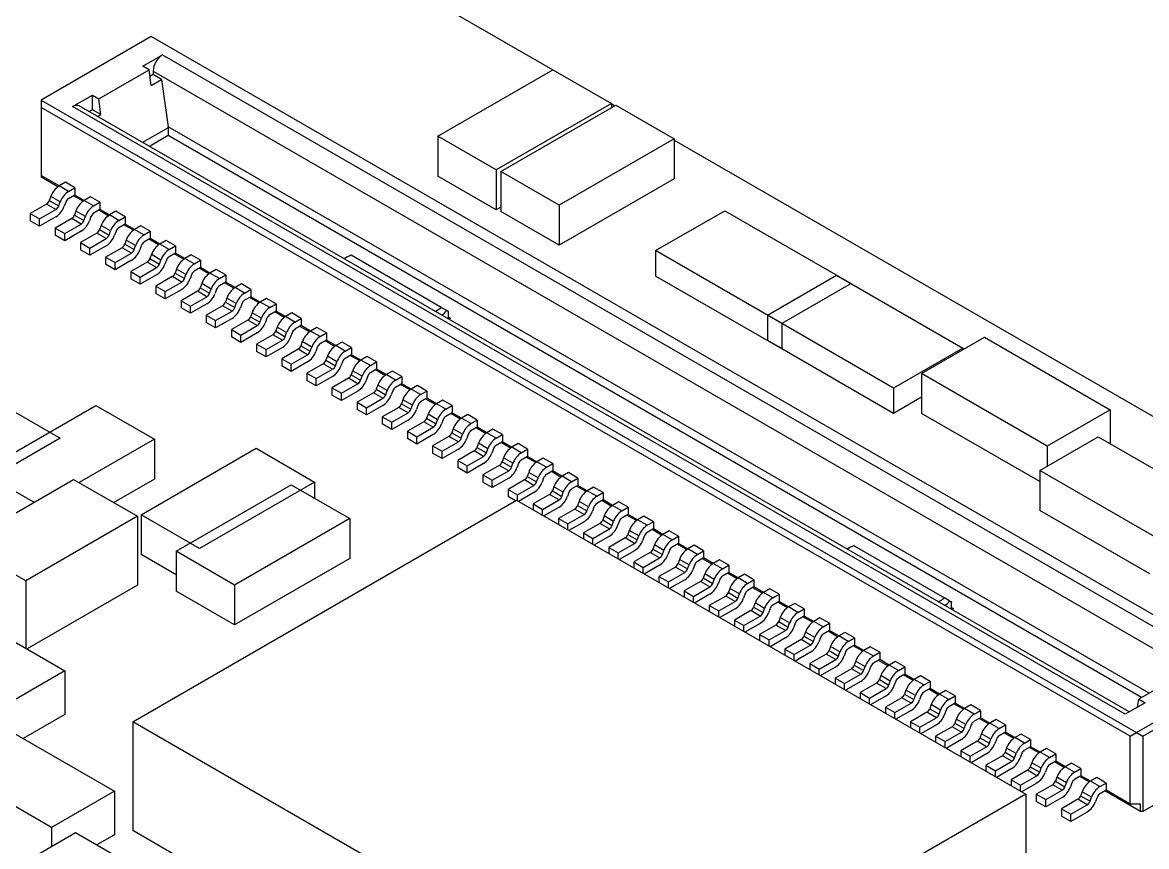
# Model space of a CAD drawing. Extents: x 5 to 415, y 3 to 292.
# Drawn here: x 66.34 to 78.98, y 112.97 to 122.24 of the extents above; entities that cross this region are included whole.
import ezdxf

# ---------------------------------------------------------------- set-up
doc = ezdxf.new("R2010")
doc.units = 0
doc.layers.get('0').update_dxf_attribs({"linetype": 'CONTINUOUS'})

msp = doc.modelspace()

# ---------------------------------------------------------------- linework, layer by layer
at = {"color": 7, "linetype": 'CONTINUOUS'}
for p, q in [((66.65, 124.967), (72.299, 121.706)), ((67.783, 122.08), (66.546, 121.366)), ((80.101, 114.969), (67.783, 122.08)), ((67.688, 121.748), (67.911, 121.876)), ((67.911, 121.876), (79.748, 115.043)), ((67.759, 121.707), (67.688, 121.748)), ((67.193, 121.38), (67.759, 121.707)), ((67.783, 121.529), (67.759, 121.707)), ((67.805, 121.652), (67.769, 121.631)), ((67.783, 121.529), (67.9, 121.597)), ((67.805, 121.692), (67.805, 121.652)), ((67.9, 121.597), (67.805, 121.652)), ((67.9, 121.597), (67.974, 121.064)), ((71.006, 120.96), (72.3, 121.707)), ((72.3, 121.707), (72.958, 121.327)), ((66.546, 121.366), (78.864, 114.255)), ((66.546, 121.366), (66.546, 121.284)), ((66.899, 121.292), (67.122, 121.421)), ((67.122, 121.421), (67.193, 121.38)), ((67.122, 121.258), (67.122, 121.421)), ((67.218, 121.203), (67.193, 121.38)), ((78.793, 114.214), (66.546, 121.284)), ((66.546, 121.284), (66.546, 120.517)), ((78.736, 114.459), (66.899, 121.292)), ((78.78, 114.484), (66.974, 121.3)), ((67.122, 121.258), (67.085, 121.236)), ((67.218, 121.203), (67.122, 121.258)), ((72.958, 121.327), (71.664, 120.58)), ((71.714, 120.563), (73.008, 121.31)), ((72.958, 121.327), (72.958, 121.281)), ((72.958, 121.326), (72.996, 121.303)), ((73.008, 121.31), (73.665, 120.93)), ((67.18, 121.181), (67.218, 121.203)), ((67.975, 121.054), (67.974, 121.064)), ((67.975, 121.054), (67.975, 120.966)), ((71.664, 120.58), (71.006, 120.96)), ((71.006, 120.96), (71.006, 120.511)), ((73.665, 120.93), (72.371, 120.183)), ((73.665, 120.93), (73.665, 120.481)), ((73.665, 120.917), (88.841, 112.157)), ((66.747, 120.4), (66.546, 120.517)), ((66.546, 120.517), (66.546, 120.5)), ((66.734, 120.392), (66.546, 120.5)), ((71.664, 120.131), (71.006, 120.511)), ((71.664, 120.58), (71.664, 120.131)), ((72.371, 120.183), (71.714, 120.563)), ((71.714, 120.563), (71.714, 120.114)), ((73.665, 120.481), (72.371, 119.734)), ((66.818, 120.441), (66.747, 120.4)), ((66.853, 120.339), (66.747, 120.4)), ((66.924, 120.38), (66.818, 120.441)), ((66.853, 120.339), (66.924, 120.38)), ((66.924, 120.38), (66.924, 120.298)), ((66.654, 120.282), (66.637, 120.236)), ((66.637, 120.236), (66.743, 120.175)), ((66.76, 120.22), (66.654, 120.282)), ((66.743, 120.175), (66.76, 120.22)), ((66.822, 120.218), (66.806, 120.172)), ((66.924, 120.298), (66.853, 120.257)), ((67.017, 120.228), (66.91, 120.29)), ((67.03, 120.237), (66.924, 120.298)), ((67.101, 120.278), (67.03, 120.237)), ((67.136, 120.176), (67.03, 120.237)), ((67.207, 120.217), (67.101, 120.278)), ((67.136, 120.176), (67.207, 120.217)), ((67.207, 120.217), (67.207, 120.135)), ((66.606, 120.196), (66.422, 120.09)), ((66.422, 120.09), (66.528, 120.029)), ((66.422, 120.09), (66.422, 120.008)), ((66.528, 120.029), (66.712, 120.135)), ((66.712, 120.135), (66.606, 120.196)), ((66.937, 120.118), (66.92, 120.073)), ((67.043, 120.057), (66.937, 120.118)), ((67.207, 120.135), (67.136, 120.094)), ((67.3, 120.065), (67.193, 120.127)), ((67.313, 120.074), (67.207, 120.135)), ((67.384, 120.115), (67.313, 120.074)), ((67.49, 120.053), (67.384, 120.115)), ((71.714, 120.16), (71.664, 120.131)), ((72.371, 119.734), (71.714, 120.114)), ((72.371, 120.183), (72.371, 119.734)), ((73.455, 119.673), (74.233, 120.122)), ((74.233, 120.122), (75.653, 119.302)), ((66.528, 119.947), (66.422, 120.008)), ((66.712, 120.053), (66.528, 119.947)), ((66.528, 119.947), (66.528, 120.029)), ((66.889, 120.033), (66.705, 119.927)), ((66.811, 119.866), (66.995, 119.972)), ((66.995, 119.972), (66.889, 120.033)), ((66.92, 120.073), (67.026, 120.011)), ((67.026, 120.011), (67.043, 120.057)), ((67.105, 120.055), (67.088, 120.009)), ((67.22, 119.955), (67.203, 119.909)), ((67.326, 119.894), (67.22, 119.955)), ((67.419, 120.013), (67.313, 120.074)), ((67.419, 120.013), (67.49, 120.053)), ((67.49, 119.972), (67.419, 119.931)), ((67.583, 119.902), (67.476, 119.964)), ((67.49, 120.053), (67.49, 119.972)), ((67.596, 119.911), (67.49, 119.972)), ((67.667, 119.951), (67.596, 119.911)), ((67.773, 119.89), (67.667, 119.951)), ((66.705, 119.927), (66.811, 119.866)), ((66.705, 119.927), (66.705, 119.845)), ((66.811, 119.784), (66.705, 119.845)), ((66.995, 119.89), (66.811, 119.784)), ((66.811, 119.784), (66.811, 119.866)), ((67.172, 119.87), (66.988, 119.764)), ((67.278, 119.808), (67.172, 119.87)), ((67.203, 119.909), (67.309, 119.848)), ((67.309, 119.848), (67.326, 119.894)), ((67.388, 119.891), (67.371, 119.846)), ((67.702, 119.849), (67.596, 119.911)), ((67.702, 119.849), (67.773, 119.89)), ((67.773, 119.89), (67.773, 119.808)), ((66.988, 119.764), (67.094, 119.702)), ((66.988, 119.764), (66.988, 119.682)), ((67.094, 119.702), (67.278, 119.808)), ((67.278, 119.727), (67.094, 119.621)), ((67.094, 119.621), (67.094, 119.702)), ((67.455, 119.706), (67.271, 119.6)), ((67.561, 119.645), (67.455, 119.706)), ((67.502, 119.792), (67.486, 119.746)), ((67.486, 119.746), (67.592, 119.685)), ((67.608, 119.73), (67.502, 119.792)), ((67.592, 119.685), (67.608, 119.73)), ((67.671, 119.728), (67.654, 119.682)), ((67.773, 119.808), (67.702, 119.768)), ((67.865, 119.739), (67.759, 119.8)), ((67.879, 119.747), (67.773, 119.808)), ((67.95, 119.788), (67.879, 119.747)), ((67.985, 119.686), (67.879, 119.747)), ((68.056, 119.727), (67.95, 119.788)), ((67.985, 119.686), (68.056, 119.727)), ((68.056, 119.727), (68.056, 119.645)), ((67.094, 119.621), (66.988, 119.682)), ((67.271, 119.6), (67.377, 119.539)), ((67.271, 119.6), (67.271, 119.519)), ((67.377, 119.539), (67.561, 119.645)), ((67.785, 119.628), (67.769, 119.583)), ((67.769, 119.583), (67.875, 119.522)), ((67.891, 119.567), (67.785, 119.628)), ((68.056, 119.645), (67.985, 119.604)), ((68.148, 119.575), (68.041, 119.637)), ((68.162, 119.584), (68.056, 119.645)), ((68.232, 119.625), (68.162, 119.584)), ((68.268, 119.523), (68.162, 119.584)), ((68.338, 119.564), (68.232, 119.625)), ((69.982, 119.598), (69.952, 119.581)), ((71.045, 119.034), (70.03, 119.62)), ((74.875, 118.853), (73.455, 119.673)), ((73.455, 119.673), (73.455, 119.387)), ((67.377, 119.457), (67.271, 119.519)), ((67.561, 119.564), (67.377, 119.457)), ((67.377, 119.457), (67.377, 119.539)), ((67.737, 119.543), (67.554, 119.437)), ((67.66, 119.376), (67.843, 119.482)), ((67.843, 119.482), (67.737, 119.543)), ((67.875, 119.522), (67.891, 119.567)), ((67.954, 119.565), (67.937, 119.519)), ((68.068, 119.465), (68.051, 119.419)), ((68.174, 119.404), (68.068, 119.465)), ((68.268, 119.523), (68.338, 119.564)), ((68.338, 119.482), (68.268, 119.441)), ((68.431, 119.412), (68.324, 119.474)), ((68.338, 119.564), (68.338, 119.482)), ((68.444, 119.421), (68.338, 119.482)), ((68.515, 119.462), (68.444, 119.421)), ((68.621, 119.4), (68.515, 119.462)), ((67.554, 119.437), (67.66, 119.376)), ((67.554, 119.437), (67.554, 119.355)), ((67.66, 119.294), (67.554, 119.355)), ((67.843, 119.4), (67.66, 119.294)), ((67.66, 119.294), (67.66, 119.376)), ((68.02, 119.38), (67.836, 119.274)), ((68.126, 119.319), (68.02, 119.38)), ((68.051, 119.419), (68.157, 119.358)), ((68.157, 119.358), (68.174, 119.404)), ((68.237, 119.401), (68.22, 119.356)), ((68.551, 119.359), (68.444, 119.421)), ((68.551, 119.359), (68.621, 119.4)), ((68.621, 119.4), (68.621, 119.319)), ((74.875, 118.567), (73.455, 119.387)), ((74.712, 118.947), (75.49, 119.396)), ((75.49, 119.396), (76.91, 118.576)), ((67.836, 119.274), (67.942, 119.212)), ((67.836, 119.274), (67.836, 119.192)), ((67.942, 119.212), (68.126, 119.319)), ((68.126, 119.237), (67.942, 119.131)), ((67.942, 119.131), (67.942, 119.212)), ((68.303, 119.217), (68.119, 119.11)), ((68.409, 119.155), (68.303, 119.217)), ((68.351, 119.302), (68.334, 119.256)), ((68.334, 119.256), (68.44, 119.195)), ((68.457, 119.241), (68.351, 119.302)), ((68.44, 119.195), (68.457, 119.241)), ((68.519, 119.238), (68.503, 119.193)), ((68.621, 119.319), (68.551, 119.278)), ((68.714, 119.249), (68.607, 119.31)), ((68.727, 119.257), (68.621, 119.319)), ((68.798, 119.298), (68.727, 119.257)), ((68.833, 119.196), (68.727, 119.257)), ((68.904, 119.237), (68.798, 119.298)), ((68.833, 119.196), (68.904, 119.237)), ((68.904, 119.237), (68.904, 119.155)), ((75.653, 119.302), (74.875, 118.853)), ((67.942, 119.131), (67.836, 119.192)), ((68.119, 119.11), (68.225, 119.049)), ((68.119, 119.11), (68.119, 119.029)), ((68.225, 119.049), (68.409, 119.155)), ((68.409, 119.074), (68.225, 118.968)), ((68.634, 119.139), (68.617, 119.093)), ((68.617, 119.093), (68.723, 119.032)), ((68.74, 119.077), (68.634, 119.139)), ((68.723, 119.032), (68.74, 119.077)), ((68.802, 119.075), (68.786, 119.029)), ((68.904, 119.155), (68.833, 119.115)), ((68.997, 119.085), (68.89, 119.147)), ((69.01, 119.094), (68.904, 119.155)), ((69.081, 119.135), (69.01, 119.094)), ((69.116, 119.033), (69.01, 119.094)), ((69.187, 119.074), (69.081, 119.135)), ((69.116, 119.033), (69.187, 119.074)), ((69.187, 119.074), (69.187, 118.992)), ((68.225, 118.968), (68.119, 119.029)), ((68.225, 118.968), (68.225, 119.049)), ((68.586, 119.053), (68.402, 118.947)), ((68.402, 118.947), (68.508, 118.886)), ((68.402, 118.947), (68.402, 118.865)), ((68.508, 118.886), (68.692, 118.992)), ((68.692, 118.992), (68.586, 119.053)), ((68.917, 118.975), (68.9, 118.93)), ((69.023, 118.914), (68.917, 118.975)), ((69.187, 118.992), (69.116, 118.951)), ((69.28, 118.922), (69.173, 118.984)), ((69.293, 118.931), (69.187, 118.992)), ((69.364, 118.972), (69.293, 118.931)), ((69.47, 118.91), (69.364, 118.972)), ((71.107, 118.998), (71.045, 119.034)), ((71.126, 118.905), (71.126, 118.987)), ((71.128, 118.986), (71.126, 118.987)), ((71.128, 118.913), (71.128, 118.986)), ((74.712, 118.947), (74.712, 118.661)), ((76.132, 118.127), (74.712, 118.947)), ((68.508, 118.804), (68.402, 118.865)), ((68.692, 118.91), (68.508, 118.804)), ((68.508, 118.804), (68.508, 118.886)), ((68.869, 118.89), (68.685, 118.784)), ((68.791, 118.723), (68.975, 118.829)), ((68.975, 118.829), (68.869, 118.89)), ((68.9, 118.93), (69.006, 118.868)), ((69.006, 118.868), (69.023, 118.914)), ((69.085, 118.912), (69.068, 118.866)), ((69.399, 118.87), (69.293, 118.931)), ((69.399, 118.87), (69.47, 118.91)), ((69.47, 118.829), (69.399, 118.788)), ((69.563, 118.759), (69.456, 118.821)), ((69.47, 118.91), (69.47, 118.829)), ((69.576, 118.768), (69.47, 118.829)), ((74.875, 118.853), (74.875, 118.567)), ((68.685, 118.784), (68.791, 118.723)), ((68.685, 118.784), (68.685, 118.702)), ((68.791, 118.641), (68.685, 118.702)), ((68.975, 118.747), (68.791, 118.641)), ((68.791, 118.641), (68.791, 118.723)), ((69.152, 118.727), (68.968, 118.621)), ((69.258, 118.665), (69.152, 118.727)), ((69.199, 118.812), (69.183, 118.766)), ((69.183, 118.766), (69.289, 118.705)), ((69.305, 118.751), (69.199, 118.812)), ((69.289, 118.705), (69.305, 118.751)), ((69.368, 118.748), (69.351, 118.703)), ((69.647, 118.808), (69.576, 118.768)), ((69.682, 118.706), (69.576, 118.768)), ((69.753, 118.747), (69.647, 118.808)), ((69.682, 118.706), (69.753, 118.747)), ((69.753, 118.747), (69.753, 118.665)), ((76.446, 118.291), (77.153, 118.699)), ((77.153, 118.699), (78.567, 117.883)), ((68.968, 118.621), (69.074, 118.559)), ((68.968, 118.621), (68.968, 118.539)), ((69.074, 118.559), (69.258, 118.665)), ((69.258, 118.584), (69.074, 118.478)), ((69.434, 118.563), (69.251, 118.457)), ((69.54, 118.502), (69.434, 118.563)), ((69.482, 118.649), (69.466, 118.603)), ((69.466, 118.603), (69.572, 118.542)), ((69.588, 118.587), (69.482, 118.649)), ((69.572, 118.542), (69.588, 118.587)), ((69.651, 118.585), (69.634, 118.539)), ((69.753, 118.665), (69.682, 118.625)), ((69.845, 118.596), (69.738, 118.657)), ((69.859, 118.604), (69.753, 118.665)), ((69.929, 118.645), (69.859, 118.604)), ((69.965, 118.543), (69.859, 118.604)), ((70.035, 118.584), (69.929, 118.645)), ((69.965, 118.543), (70.035, 118.584)), ((70.035, 118.584), (70.035, 118.502)), ((76.132, 117.841), (74.712, 118.661)), ((76.91, 118.576), (76.132, 118.127)), ((76.91, 118.576), (76.91, 118.559)), ((69.074, 118.478), (68.968, 118.539)), ((69.074, 118.478), (69.074, 118.559)), ((69.251, 118.457), (69.357, 118.396)), ((69.251, 118.457), (69.251, 118.376)), ((69.357, 118.396), (69.54, 118.502)), ((69.765, 118.485), (69.748, 118.44)), ((69.748, 118.44), (69.855, 118.379)), ((69.871, 118.424), (69.765, 118.485)), ((70.035, 118.502), (69.965, 118.461)), ((70.128, 118.432), (70.021, 118.494)), ((70.142, 118.441), (70.035, 118.502)), ((70.212, 118.482), (70.142, 118.441)), ((70.248, 118.38), (70.142, 118.441)), ((70.318, 118.421), (70.212, 118.482)), ((69.357, 118.314), (69.251, 118.376)), ((69.54, 118.421), (69.357, 118.314)), ((69.357, 118.314), (69.357, 118.396)), ((69.717, 118.4), (69.533, 118.294)), ((69.639, 118.233), (69.823, 118.339)), ((69.823, 118.339), (69.717, 118.4)), ((69.855, 118.379), (69.871, 118.424)), ((69.934, 118.422), (69.917, 118.376)), ((70.048, 118.322), (70.031, 118.276)), ((70.154, 118.261), (70.048, 118.322)), ((70.248, 118.38), (70.318, 118.421)), ((70.318, 118.339), (70.248, 118.298)), ((70.411, 118.269), (70.304, 118.331)), ((70.318, 118.421), (70.318, 118.339)), ((70.424, 118.278), (70.318, 118.339)), ((70.495, 118.319), (70.424, 118.278)), ((70.601, 118.257), (70.495, 118.319)), ((69.533, 118.294), (69.639, 118.233)), ((69.533, 118.294), (69.533, 118.212)), ((69.639, 118.151), (69.533, 118.212)), ((69.823, 118.257), (69.639, 118.151)), ((69.639, 118.151), (69.639, 118.233)), ((70, 118.237), (69.816, 118.131)), ((70.106, 118.176), (70, 118.237)), ((70.031, 118.276), (70.137, 118.215)), ((70.137, 118.215), (70.154, 118.261)), ((70.216, 118.258), (70.2, 118.213)), ((70.53, 118.216), (70.424, 118.278)), ((70.53, 118.216), (70.601, 118.257)), ((70.601, 118.257), (70.601, 118.176)), ((77.86, 117.475), (76.446, 118.291)), ((76.446, 118.291), (76.446, 117.842)), ((69.816, 118.131), (69.922, 118.07)), ((69.816, 118.131), (69.816, 118.049)), ((69.922, 118.07), (70.106, 118.176)), ((70.106, 118.094), (69.922, 117.988)), ((69.922, 117.988), (69.922, 118.07)), ((70.283, 118.074), (70.099, 117.967)), ((70.389, 118.012), (70.283, 118.074)), ((70.331, 118.159), (70.314, 118.113)), ((70.314, 118.113), (70.42, 118.052)), ((70.437, 118.098), (70.331, 118.159)), ((70.42, 118.052), (70.437, 118.098)), ((70.499, 118.095), (70.483, 118.05)), ((70.601, 118.176), (70.53, 118.135)), ((70.694, 118.106), (70.587, 118.167)), ((70.707, 118.114), (70.601, 118.176)), ((70.778, 118.155), (70.707, 118.114)), ((70.813, 118.053), (70.707, 118.114)), ((70.884, 118.094), (70.778, 118.155)), ((70.813, 118.053), (70.884, 118.094)), ((70.884, 118.094), (70.884, 118.012)), ((76.132, 118.127), (76.132, 117.841)), ((65.867, 117.185), (67.162, 117.932)), ((66.103, 117.942), (66.761, 117.562)), ((67.162, 117.932), (67.819, 117.553)), ((69.922, 117.988), (69.816, 118.049)), ((70.099, 117.967), (70.205, 117.906)), ((70.099, 117.967), (70.099, 117.886)), ((70.205, 117.906), (70.389, 118.012)), ((70.389, 117.931), (70.205, 117.825)), ((70.614, 117.996), (70.597, 117.95)), ((70.597, 117.95), (70.703, 117.889)), ((70.72, 117.934), (70.614, 117.996)), ((70.703, 117.889), (70.72, 117.934)), ((70.782, 117.932), (70.765, 117.886)), ((70.884, 118.012), (70.813, 117.972)), ((70.977, 117.942), (70.87, 118.004)), ((70.99, 117.951), (70.884, 118.012)), ((71.061, 117.992), (70.99, 117.951)), ((71.096, 117.89), (70.99, 117.951)), ((71.167, 117.931), (71.061, 117.992)), ((71.096, 117.89), (71.167, 117.931)), ((71.167, 117.931), (71.167, 117.849)), ((76.446, 118.023), (76.132, 117.841)), ((70.205, 117.825), (70.099, 117.886)), ((70.205, 117.825), (70.205, 117.906)), ((70.566, 117.91), (70.382, 117.804)), ((70.382, 117.804), (70.488, 117.743)), ((70.382, 117.804), (70.382, 117.723)), ((70.488, 117.743), (70.672, 117.849)), ((70.672, 117.849), (70.566, 117.91)), ((70.896, 117.832), (70.88, 117.787)), ((71.003, 117.771), (70.896, 117.832)), ((71.167, 117.849), (71.096, 117.808)), ((71.26, 117.779), (71.153, 117.841)), ((71.273, 117.788), (71.167, 117.849)), ((71.344, 117.829), (71.273, 117.788)), ((71.45, 117.767), (71.344, 117.829)), ((77.774, 117.075), (76.446, 117.842)), ((78.567, 117.883), (77.86, 117.475)), ((78.567, 117.883), (78.567, 117.502)), ((70.488, 117.661), (70.382, 117.723)), ((70.672, 117.767), (70.488, 117.661)), ((70.488, 117.661), (70.488, 117.743)), ((70.849, 117.747), (70.665, 117.641)), ((70.771, 117.58), (70.955, 117.686)), ((70.955, 117.686), (70.849, 117.747)), ((70.88, 117.787), (70.986, 117.725)), ((70.986, 117.725), (71.003, 117.771)), ((71.065, 117.769), (71.048, 117.723)), ((71.379, 117.727), (71.273, 117.788)), ((71.379, 117.727), (71.45, 117.767)), ((71.45, 117.686), (71.379, 117.645)), ((71.542, 117.616), (71.436, 117.678)), ((71.45, 117.767), (71.45, 117.686)), ((71.556, 117.625), (71.45, 117.686)), ((66.761, 117.562), (65.467, 116.815)), ((67.819, 117.553), (66.974, 117.064)), ((67.819, 117.553), (67.819, 117.103)), ((70.665, 117.641), (70.771, 117.58)), ((70.665, 117.641), (70.665, 117.559)), ((70.771, 117.498), (70.665, 117.559)), ((70.955, 117.604), (70.771, 117.498)), ((70.771, 117.498), (70.771, 117.58)), ((71.131, 117.584), (70.948, 117.478)), ((71.238, 117.523), (71.131, 117.584)), ((71.179, 117.669), (71.163, 117.623)), ((71.163, 117.623), (71.269, 117.562)), ((71.285, 117.608), (71.179, 117.669)), ((71.269, 117.562), (71.285, 117.608)), ((71.348, 117.605), (71.331, 117.56)), ((71.626, 117.665), (71.556, 117.625)), ((71.662, 117.563), (71.556, 117.625)), ((71.733, 117.604), (71.626, 117.665)), ((71.662, 117.563), (71.733, 117.604)), ((71.733, 117.604), (71.733, 117.523)), ((77.774, 117.201), (78.432, 117.58)), ((78.432, 117.58), (79.726, 116.833)), ((67.669, 116.703), (68.963, 117.45)), ((68.963, 117.45), (69.621, 117.07)), ((70.948, 117.478), (71.054, 117.416)), ((70.948, 117.478), (70.948, 117.396)), ((71.054, 117.416), (71.238, 117.523)), ((71.238, 117.441), (71.054, 117.335)), ((71.462, 117.506), (71.446, 117.46)), ((71.446, 117.46), (71.552, 117.399)), ((71.568, 117.444), (71.462, 117.506)), ((71.552, 117.399), (71.568, 117.444)), ((71.631, 117.442), (71.614, 117.396)), ((71.733, 117.523), (71.662, 117.482)), ((71.825, 117.453), (71.718, 117.514)), ((71.839, 117.461), (71.733, 117.523)), ((71.909, 117.502), (71.839, 117.461)), ((71.945, 117.4), (71.839, 117.461)), ((72.015, 117.441), (71.909, 117.502)), ((71.945, 117.4), (72.015, 117.441)), ((72.015, 117.441), (72.015, 117.359)), ((77.86, 117.475), (77.86, 117.251)), ((71.054, 117.335), (70.948, 117.396)), ((71.054, 117.335), (71.054, 117.416)), ((71.414, 117.42), (71.23, 117.314)), ((71.23, 117.314), (71.337, 117.253)), ((71.23, 117.314), (71.23, 117.233)), ((71.337, 117.253), (71.52, 117.359)), ((71.52, 117.359), (71.414, 117.42)), ((71.745, 117.342), (71.728, 117.297)), ((71.728, 117.297), (71.834, 117.236)), ((71.851, 117.281), (71.745, 117.342)), ((72.015, 117.359), (71.945, 117.318)), ((72.108, 117.289), (72.001, 117.351)), ((72.121, 117.298), (72.015, 117.359)), ((72.192, 117.339), (72.121, 117.298)), ((72.227, 117.237), (72.121, 117.298)), ((72.298, 117.278), (72.192, 117.339)), ((66.463, 116.842), (65.867, 117.185)), ((71.337, 117.171), (71.23, 117.233)), ((71.52, 117.278), (71.337, 117.171)), ((71.337, 117.171), (71.337, 117.253)), ((71.697, 117.257), (71.513, 117.151)), ((71.619, 117.09), (71.803, 117.196)), ((71.803, 117.196), (71.697, 117.257)), ((71.834, 117.236), (71.851, 117.281)), ((71.913, 117.279), (71.897, 117.233)), ((72.028, 117.179), (72.011, 117.134)), ((72.134, 117.118), (72.028, 117.179)), ((72.227, 117.237), (72.298, 117.278)), ((72.298, 117.196), (72.227, 117.155)), ((72.391, 117.126), (72.284, 117.188)), ((72.298, 117.278), (72.298, 117.196)), ((72.404, 117.135), (72.298, 117.196)), ((72.475, 117.176), (72.404, 117.135)), ((72.581, 117.114), (72.475, 117.176)), ((79.068, 116.454), (77.774, 117.201)), ((77.774, 117.201), (77.774, 116.752)), ((65.654, 116.375), (66.911, 117.1)), ((66.911, 117.1), (67.63, 116.686)), ((67.819, 117.103), (67.363, 116.84)), ((69.621, 117.07), (68.327, 116.323)), ((69.621, 117.07), (69.621, 116.886)), ((71.513, 117.151), (71.619, 117.09)), ((71.513, 117.151), (71.513, 117.069)), ((71.619, 117.008), (71.513, 117.069)), ((71.803, 117.114), (71.619, 117.008)), ((71.619, 117.008), (71.619, 117.09)), ((71.98, 117.094), (71.796, 116.988)), ((72.086, 117.033), (71.98, 117.094)), ((72.011, 117.134), (72.117, 117.072)), ((72.117, 117.072), (72.134, 117.118)), ((72.196, 117.116), (72.18, 117.07)), ((72.51, 117.074), (72.404, 117.135)), ((72.51, 117.074), (72.581, 117.114)), ((72.581, 117.114), (72.581, 117.033)), ((68.064, 116.291), (69.358, 117.038)), ((69.358, 117.038), (70.015, 116.659)), ((71.796, 116.988), (71.902, 116.927)), ((71.796, 116.988), (71.796, 116.906)), ((71.902, 116.927), (72.086, 117.033)), ((71.902, 116.858), (71.902, 116.927)), ((72.086, 116.951), (71.913, 116.851)), ((72.263, 116.931), (72.079, 116.824)), ((72.369, 116.869), (72.263, 116.931)), ((72.311, 117.016), (72.294, 116.97)), ((72.294, 116.97), (72.4, 116.909)), ((72.417, 116.955), (72.311, 117.016)), ((72.4, 116.909), (72.417, 116.955)), ((72.479, 116.952), (72.463, 116.907)), ((72.581, 117.033), (72.51, 116.992)), ((72.674, 116.963), (72.567, 117.025)), ((72.687, 116.971), (72.581, 117.033)), ((72.758, 117.012), (72.687, 116.971)), ((72.793, 116.91), (72.687, 116.971)), ((72.864, 116.951), (72.758, 117.012)), ((72.793, 116.91), (72.864, 116.951)), ((72.864, 116.951), (72.864, 116.869)), ((67.576, 114.375), (71.889, 116.865)), ((71.878, 116.859), (71.796, 116.906)), ((71.889, 116.865), (77.617, 113.559)), ((72.079, 116.824), (72.185, 116.763)), ((72.079, 116.824), (72.079, 116.756)), ((72.185, 116.763), (72.369, 116.869)), ((72.594, 116.853), (72.577, 116.807)), ((72.577, 116.807), (72.683, 116.746)), ((72.7, 116.791), (72.594, 116.853)), ((72.683, 116.746), (72.7, 116.791)), ((72.864, 116.869), (72.793, 116.829)), ((72.957, 116.8), (72.85, 116.861)), ((72.97, 116.808), (72.864, 116.869)), ((73.041, 116.849), (72.97, 116.808)), ((73.076, 116.747), (72.97, 116.808)), ((73.147, 116.788), (73.041, 116.849)), ((67.63, 116.686), (66.372, 115.96)), ((67.63, 116.686), (67.63, 115.91)), ((67.669, 116.703), (67.669, 116.254)), ((68.327, 116.323), (67.669, 116.703)), ((72.185, 116.694), (72.185, 116.763)), ((72.369, 116.788), (72.196, 116.688)), ((72.546, 116.767), (72.362, 116.661)), ((72.468, 116.6), (72.652, 116.706)), ((72.652, 116.706), (72.546, 116.767)), ((72.762, 116.789), (72.745, 116.743)), ((72.876, 116.689), (72.86, 116.644)), ((72.982, 116.628), (72.876, 116.689)), ((73.076, 116.747), (73.147, 116.788)), ((73.147, 116.706), (73.076, 116.665)), ((73.239, 116.636), (73.133, 116.698)), ((73.147, 116.788), (73.147, 116.706)), ((73.253, 116.645), (73.147, 116.706)), ((73.324, 116.686), (73.253, 116.645)), ((73.43, 116.624), (73.324, 116.686)), ((79.013, 116.036), (77.774, 116.752)), ((70.015, 116.659), (68.721, 115.912)), ((70.015, 116.659), (70.015, 116.21)), ((72.362, 116.661), (72.468, 116.6)), ((72.362, 116.661), (72.362, 116.592)), ((72.468, 116.531), (72.468, 116.6)), ((72.652, 116.624), (72.479, 116.525)), ((72.829, 116.604), (72.645, 116.498)), ((72.751, 116.437), (72.935, 116.543)), ((72.935, 116.543), (72.829, 116.604)), ((72.86, 116.644), (72.966, 116.582)), ((72.966, 116.582), (72.982, 116.628)), ((73.045, 116.626), (73.028, 116.58)), ((73.359, 116.584), (73.253, 116.645)), ((73.359, 116.584), (73.43, 116.624)), ((73.43, 116.543), (73.359, 116.502)), ((73.43, 116.624), (73.43, 116.543)), ((73.536, 116.482), (73.43, 116.543)), ((72.645, 116.498), (72.751, 116.437)), ((72.645, 116.498), (72.645, 116.429)), ((72.751, 116.368), (72.751, 116.437)), ((72.935, 116.461), (72.762, 116.361)), ((73.111, 116.441), (72.928, 116.335)), ((73.217, 116.38), (73.111, 116.441)), ((73.159, 116.526), (73.143, 116.48)), ((73.143, 116.48), (73.249, 116.419)), ((73.265, 116.465), (73.159, 116.526)), ((73.249, 116.419), (73.265, 116.465)), ((73.328, 116.462), (73.311, 116.417)), ((73.522, 116.473), (73.415, 116.535)), ((73.606, 116.522), (73.536, 116.482)), ((73.642, 116.42), (73.536, 116.482)), ((73.712, 116.461), (73.606, 116.522)), ((73.642, 116.42), (73.712, 116.461)), ((73.712, 116.461), (73.712, 116.38)), ((66.372, 115.96), (65.654, 116.375)), ((68.721, 115.912), (68.064, 116.291)), ((68.064, 116.291), (68.064, 115.842)), ((72.928, 116.335), (73.034, 116.273)), ((72.928, 116.335), (72.928, 116.266)), ((73.034, 116.273), (73.217, 116.38)), ((73.217, 116.298), (73.045, 116.198)), ((73.442, 116.363), (73.425, 116.317)), ((73.425, 116.317), (73.531, 116.256)), ((73.548, 116.302), (73.442, 116.363)), ((73.531, 116.256), (73.548, 116.302)), ((73.611, 116.299), (73.594, 116.253)), ((73.712, 116.38), (73.642, 116.339)), ((73.805, 116.31), (73.698, 116.371)), ((73.818, 116.318), (73.712, 116.38)), ((73.889, 116.359), (73.818, 116.318)), ((73.925, 116.257), (73.818, 116.318)), ((73.995, 116.298), (73.889, 116.359)), ((73.925, 116.257), (73.995, 116.298)), ((73.995, 116.298), (73.995, 116.216)), ((75.639, 116.333), (75.609, 116.315)), ((75.686, 116.354), (76.702, 115.768)), ((68.064, 116.026), (67.669, 116.254)), ((70.015, 116.21), (68.721, 115.463)), ((73.034, 116.205), (73.034, 116.273)), ((73.394, 116.277), (73.21, 116.171)), ((73.21, 116.171), (73.316, 116.11)), ((73.21, 116.171), (73.21, 116.102)), ((73.316, 116.11), (73.5, 116.216)), ((73.5, 116.216), (73.394, 116.277)), ((73.725, 116.199), (73.708, 116.154)), ((73.831, 116.138), (73.725, 116.199)), ((73.995, 116.216), (73.925, 116.175)), ((74.088, 116.146), (73.981, 116.208)), ((74.101, 116.155), (73.995, 116.216)), ((74.172, 116.196), (74.101, 116.155)), ((74.278, 116.135), (74.172, 116.196)), ((73.316, 116.041), (73.316, 116.11)), ((73.5, 116.135), (73.328, 116.035)), ((73.677, 116.114), (73.493, 116.008)), ((73.599, 115.947), (73.783, 116.053)), ((73.783, 116.053), (73.677, 116.114)), ((73.708, 116.154), (73.814, 116.093)), ((73.814, 116.093), (73.831, 116.138)), ((73.893, 116.136), (73.877, 116.09)), ((74.008, 116.036), (73.991, 115.991)), ((74.114, 115.975), (74.008, 116.036)), ((74.207, 116.094), (74.101, 116.155)), ((74.207, 116.094), (74.278, 116.135)), ((74.278, 116.053), (74.207, 116.012)), ((74.371, 115.983), (74.264, 116.045)), ((74.278, 116.135), (74.278, 116.053)), ((74.384, 115.992), (74.278, 116.053)), ((74.455, 116.033), (74.384, 115.992)), ((74.561, 115.971), (74.455, 116.033)), ((66.372, 115.96), (66.372, 115.201)), ((67.63, 115.91), (66.387, 115.193)), ((68.721, 115.912), (68.721, 115.463)), ((73.493, 116.008), (73.599, 115.947)), ((73.493, 116.008), (73.493, 115.939)), ((73.599, 115.878), (73.599, 115.947)), ((73.783, 115.971), (73.61, 115.872)), ((73.96, 115.951), (73.776, 115.845)), ((74.066, 115.89), (73.96, 115.951)), ((73.991, 115.991), (74.097, 115.929)), ((74.097, 115.929), (74.114, 115.975)), ((74.176, 115.973), (74.16, 115.927)), ((74.49, 115.931), (74.384, 115.992)), ((74.49, 115.931), (74.561, 115.971)), ((74.561, 115.971), (74.561, 115.89)), ((68.721, 115.463), (68.064, 115.842)), ((73.776, 115.845), (73.882, 115.784)), ((73.776, 115.845), (73.776, 115.776)), ((73.882, 115.784), (74.066, 115.89)), ((73.882, 115.715), (73.882, 115.784)), ((74.066, 115.808), (73.893, 115.708)), ((74.243, 115.788), (74.059, 115.682)), ((74.349, 115.726), (74.243, 115.788)), ((74.291, 115.873), (74.274, 115.827)), ((74.274, 115.827), (74.38, 115.766)), ((74.397, 115.812), (74.291, 115.873)), ((74.38, 115.766), (74.397, 115.812)), ((74.459, 115.809), (74.442, 115.764)), ((74.561, 115.89), (74.49, 115.849)), ((74.654, 115.82), (74.547, 115.882)), ((74.667, 115.828), (74.561, 115.89)), ((74.738, 115.869), (74.667, 115.828)), ((74.773, 115.767), (74.667, 115.828)), ((74.844, 115.808), (74.738, 115.869)), ((74.773, 115.767), (74.844, 115.808)), ((74.844, 115.808), (74.844, 115.726)), ((74.059, 115.682), (74.165, 115.62)), ((74.059, 115.682), (74.059, 115.613)), ((74.165, 115.62), (74.349, 115.726)), ((74.573, 115.71), (74.557, 115.664)), ((74.557, 115.664), (74.663, 115.603)), ((74.679, 115.648), (74.573, 115.71)), ((74.844, 115.726), (74.773, 115.686)), ((74.937, 115.657), (74.83, 115.718)), ((74.95, 115.665), (74.844, 115.726)), ((75.021, 115.706), (74.95, 115.665)), ((75.056, 115.604), (74.95, 115.665)), ((75.127, 115.645), (75.021, 115.706)), ((76.764, 115.732), (76.702, 115.768)), ((76.783, 115.64), (76.783, 115.722)), ((76.783, 115.722), (76.784, 115.721)), ((76.784, 115.647), (76.784, 115.721)), ((65.682, 115.6), (66.813, 114.947)), ((74.165, 115.551), (74.165, 115.62)), ((74.349, 115.645), (74.176, 115.545)), ((74.526, 115.624), (74.342, 115.518)), ((74.448, 115.457), (74.632, 115.563)), ((74.632, 115.563), (74.526, 115.624)), ((74.663, 115.603), (74.679, 115.648)), ((74.742, 115.646), (74.725, 115.6)), ((74.856, 115.546), (74.84, 115.501)), ((74.962, 115.485), (74.856, 115.546)), ((75.056, 115.604), (75.127, 115.645)), ((75.127, 115.563), (75.056, 115.522)), ((75.219, 115.493), (75.112, 115.555)), ((75.127, 115.645), (75.127, 115.563)), ((75.233, 115.502), (75.127, 115.563)), ((75.303, 115.543), (75.233, 115.502)), ((75.409, 115.482), (75.303, 115.543)), ((74.342, 115.518), (74.448, 115.457)), ((74.342, 115.518), (74.342, 115.449)), ((74.448, 115.388), (74.448, 115.457)), ((74.632, 115.481), (74.459, 115.382)), ((74.808, 115.461), (74.625, 115.355)), ((74.915, 115.4), (74.808, 115.461)), ((74.84, 115.501), (74.946, 115.439)), ((74.946, 115.439), (74.962, 115.485)), ((75.025, 115.483), (75.008, 115.437)), ((75.339, 115.441), (75.233, 115.502)), ((75.339, 115.441), (75.409, 115.482)), ((75.409, 115.482), (75.409, 115.4)), ((74.625, 115.355), (74.731, 115.294)), ((74.625, 115.355), (74.625, 115.286)), ((74.731, 115.294), (74.915, 115.4)), ((74.731, 115.225), (74.731, 115.294)), ((74.915, 115.318), (74.742, 115.218)), ((75.091, 115.298), (74.907, 115.192)), ((75.197, 115.237), (75.091, 115.298)), ((75.139, 115.383), (75.122, 115.337)), ((75.122, 115.337), (75.229, 115.276)), ((75.245, 115.322), (75.139, 115.383)), ((75.229, 115.276), (75.245, 115.322)), ((75.308, 115.319), (75.291, 115.274)), ((75.409, 115.4), (75.339, 115.359)), ((75.502, 115.33), (75.395, 115.392)), ((75.516, 115.339), (75.409, 115.4)), ((75.586, 115.379), (75.516, 115.339)), ((75.622, 115.277), (75.516, 115.339)), ((75.692, 115.318), (75.586, 115.379)), ((75.622, 115.277), (75.692, 115.318)), ((75.692, 115.318), (75.692, 115.237)), ((74.907, 115.192), (75.013, 115.13)), ((74.907, 115.192), (74.907, 115.123)), ((75.013, 115.13), (75.197, 115.237)), ((75.197, 115.155), (75.025, 115.055)), ((75.422, 115.22), (75.405, 115.174)), ((75.405, 115.174), (75.511, 115.113)), ((75.528, 115.159), (75.422, 115.22)), ((75.511, 115.113), (75.528, 115.159)), ((75.59, 115.156), (75.574, 115.111)), ((75.692, 115.237), (75.622, 115.196)), ((75.785, 115.167), (75.678, 115.228)), ((75.798, 115.175), (75.692, 115.237)), ((75.869, 115.216), (75.798, 115.175)), ((75.798, 115.175), (75.904, 115.114)), ((75.975, 115.155), (75.869, 115.216)), ((75.904, 115.114), (75.975, 115.155)), ((75.975, 115.155), (75.975, 115.073)), ((75.013, 115.062), (75.013, 115.13)), ((75.374, 115.135), (75.19, 115.028)), ((75.19, 115.028), (75.296, 114.967)), ((75.19, 115.028), (75.19, 114.96)), ((75.296, 114.967), (75.48, 115.073)), ((75.48, 115.073), (75.374, 115.135)), ((75.705, 115.056), (75.688, 115.011)), ((75.705, 115.056), (75.811, 114.995)), ((75.975, 115.073), (75.904, 115.032)), ((76.068, 115.003), (75.961, 115.065)), ((76.081, 115.012), (75.975, 115.073)), ((76.152, 115.053), (76.081, 115.012)), ((76.258, 114.992), (76.152, 115.053)), ((66.813, 114.947), (66.106, 114.538)), ((66.813, 114.947), (66.813, 114.457)), ((75.296, 114.898), (75.296, 114.967)), ((75.48, 114.992), (75.307, 114.892)), ((75.657, 114.971), (75.473, 114.865)), ((75.579, 114.804), (75.763, 114.91)), ((75.763, 114.91), (75.657, 114.971)), ((75.688, 115.011), (75.794, 114.95)), ((75.794, 114.95), (75.811, 114.995)), ((75.873, 114.993), (75.857, 114.947)), ((76.187, 114.951), (76.081, 115.012)), ((76.187, 114.951), (76.258, 114.992)), ((76.258, 114.91), (76.187, 114.869)), ((76.351, 114.84), (76.244, 114.902)), ((76.258, 114.992), (76.258, 114.91)), ((76.364, 114.849), (76.258, 114.91)), ((78.864, 114.255), (80.101, 114.969)), ((79.454, 114.955), (78.888, 114.628)), ((75.473, 114.865), (75.579, 114.804)), ((75.473, 114.865), (75.473, 114.796)), ((75.579, 114.735), (75.579, 114.804)), ((75.763, 114.828), (75.59, 114.729)), ((75.94, 114.808), (75.756, 114.702)), ((76.046, 114.747), (75.94, 114.808)), ((75.988, 114.893), (75.971, 114.848)), ((75.971, 114.848), (76.077, 114.786)), ((76.094, 114.832), (75.988, 114.893)), ((76.077, 114.786), (76.094, 114.832)), ((76.156, 114.83), (76.139, 114.784)), ((76.435, 114.89), (76.364, 114.849)), ((76.47, 114.788), (76.364, 114.849)), ((76.541, 114.828), (76.435, 114.89)), ((76.47, 114.788), (76.541, 114.828)), ((76.541, 114.828), (76.541, 114.747)), ((78.934, 114.214), (80.101, 114.888)), ((75.756, 114.702), (75.862, 114.641)), ((75.756, 114.702), (75.756, 114.633)), ((75.862, 114.641), (76.046, 114.747)), ((76.046, 114.665), (75.873, 114.565)), ((76.223, 114.645), (76.039, 114.539)), ((76.329, 114.583), (76.223, 114.645)), ((76.27, 114.73), (76.254, 114.684)), ((76.254, 114.684), (76.36, 114.623)), ((76.377, 114.669), (76.27, 114.73)), ((76.36, 114.623), (76.377, 114.669)), ((76.439, 114.666), (76.422, 114.621)), ((76.541, 114.747), (76.47, 114.706)), ((76.634, 114.677), (76.527, 114.739)), ((76.647, 114.686), (76.541, 114.747)), ((76.718, 114.726), (76.647, 114.686)), ((76.753, 114.624), (76.647, 114.686)), ((76.824, 114.665), (76.718, 114.726)), ((76.753, 114.624), (76.824, 114.665)), ((76.824, 114.665), (76.824, 114.583)), ((75.862, 114.572), (75.862, 114.641)), ((76.039, 114.539), (76.145, 114.477)), ((76.039, 114.539), (76.039, 114.47)), ((76.145, 114.477), (76.329, 114.583)), ((76.553, 114.567), (76.537, 114.521)), ((76.537, 114.521), (76.643, 114.46)), ((76.659, 114.505), (76.553, 114.567)), ((76.824, 114.583), (76.753, 114.543)), ((76.916, 114.514), (76.81, 114.575)), ((76.93, 114.522), (76.824, 114.583)), ((77, 114.563), (76.93, 114.522)), ((77.036, 114.461), (76.93, 114.522)), ((77.107, 114.502), (77, 114.563)), ((78.959, 114.588), (78.736, 114.459)), ((78.874, 114.538), (78.888, 114.628)), ((78.888, 114.628), (78.959, 114.588)), ((66.813, 114.457), (66.344, 114.186)), ((76.145, 114.408), (76.145, 114.477)), ((76.329, 114.502), (76.156, 114.402)), ((76.505, 114.481), (76.322, 114.375)), ((76.428, 114.314), (76.612, 114.42)), ((76.612, 114.42), (76.505, 114.481)), ((76.643, 114.46), (76.659, 114.505)), ((76.722, 114.503), (76.705, 114.457)), ((76.836, 114.403), (76.82, 114.358)), ((76.942, 114.342), (76.836, 114.403)), ((77.036, 114.461), (77.107, 114.502)), ((77.107, 114.42), (77.036, 114.379)), ((77.199, 114.35), (77.092, 114.412)), ((77.107, 114.502), (77.107, 114.42)), ((77.213, 114.359), (77.107, 114.42)), ((77.283, 114.4), (77.213, 114.359)), ((77.389, 114.339), (77.283, 114.4)), ((73.303, 111.069), (67.576, 114.375)), ((67.576, 114.375), (67.576, 113.15)), ((76.322, 114.375), (76.428, 114.314)), ((76.322, 114.375), (76.322, 114.306)), ((76.428, 114.245), (76.428, 114.314)), ((76.612, 114.339), (76.439, 114.239)), ((76.788, 114.318), (76.604, 114.212)), ((76.894, 114.257), (76.788, 114.318)), ((76.82, 114.358), (76.926, 114.297)), ((76.926, 114.297), (76.942, 114.342)), ((77.005, 114.34), (76.988, 114.294)), ((77.319, 114.298), (77.213, 114.359)), ((77.319, 114.298), (77.389, 114.339)), ((77.389, 114.339), (77.389, 114.257)), ((66.239, 114.247), (67.37, 113.594)), ((76.604, 114.212), (76.711, 114.151)), ((76.604, 114.212), (76.604, 114.143)), ((76.711, 114.151), (76.894, 114.257)), ((76.711, 114.082), (76.711, 114.151)), ((76.894, 114.175), (76.722, 114.075)), ((77.071, 114.155), (76.887, 114.049)), ((77.177, 114.094), (77.071, 114.155)), ((77.119, 114.24), (77.102, 114.194)), ((77.102, 114.194), (77.208, 114.133)), ((77.225, 114.179), (77.119, 114.24)), ((77.208, 114.133), (77.225, 114.179)), ((77.287, 114.176), (77.271, 114.131)), ((77.389, 114.257), (77.319, 114.216)), ((77.482, 114.187), (77.375, 114.249)), ((77.495, 114.196), (77.389, 114.257)), ((77.566, 114.236), (77.495, 114.196)), ((77.602, 114.134), (77.495, 114.196)), ((77.672, 114.175), (77.566, 114.236)), ((77.602, 114.134), (77.672, 114.175)), ((77.672, 114.175), (77.672, 114.094)), ((78.793, 114.214), (78.864, 114.255)), ((78.793, 113.447), (78.793, 114.214)), ((78.864, 114.255), (78.934, 114.214)), ((78.934, 114.214), (78.934, 113.365)), ((76.887, 114.049), (76.993, 113.987)), ((76.887, 114.049), (76.887, 113.98)), ((76.993, 113.987), (77.177, 114.094)), ((77.177, 114.012), (77.004, 113.912)), ((77.402, 114.077), (77.385, 114.031)), ((77.385, 114.031), (77.491, 113.97)), ((77.508, 114.016), (77.402, 114.077)), ((77.491, 113.97), (77.508, 114.016)), ((77.57, 114.013), (77.554, 113.968)), ((77.672, 114.094), (77.602, 114.053)), ((77.765, 114.024), (77.658, 114.085)), ((77.778, 114.032), (77.672, 114.094)), ((77.849, 114.073), (77.778, 114.032)), ((77.884, 113.971), (77.778, 114.032)), ((77.955, 114.012), (77.849, 114.073)), ((77.884, 113.971), (77.955, 114.012)), ((77.955, 114.012), (77.955, 113.93)), ((80.101, 114.038), (78.934, 113.365)), ((76.993, 113.919), (76.993, 113.987)), ((77.354, 113.992), (77.17, 113.885)), ((77.17, 113.885), (77.276, 113.824)), ((77.17, 113.885), (77.17, 113.817)), ((77.276, 113.824), (77.46, 113.93)), ((77.46, 113.93), (77.354, 113.992)), ((77.685, 113.914), (77.668, 113.868)), ((77.791, 113.852), (77.685, 113.914)), ((77.955, 113.93), (77.884, 113.89)), ((78.048, 113.86), (77.941, 113.922)), ((78.061, 113.869), (77.955, 113.93)), ((78.132, 113.91), (78.061, 113.869)), ((78.238, 113.849), (78.132, 113.91)), ((66.663, 113.186), (65.531, 113.839)), ((77.276, 113.755), (77.276, 113.824)), ((77.46, 113.849), (77.287, 113.749)), ((77.637, 113.828), (77.453, 113.722)), ((77.559, 113.661), (77.743, 113.767)), ((77.743, 113.767), (77.637, 113.828)), ((77.668, 113.868), (77.774, 113.807)), ((77.774, 113.807), (77.791, 113.852)), ((77.853, 113.85), (77.837, 113.804)), ((78.167, 113.808), (78.061, 113.869)), ((78.167, 113.808), (78.238, 113.849)), ((78.238, 113.767), (78.167, 113.726)), ((78.331, 113.697), (78.224, 113.759)), ((78.238, 113.849), (78.238, 113.767)), ((78.344, 113.706), (78.238, 113.767)), ((77.453, 113.722), (77.559, 113.661)), ((77.453, 113.722), (77.453, 113.653)), ((77.559, 113.592), (77.559, 113.661)), ((77.743, 113.685), (77.57, 113.586)), ((77.92, 113.665), (77.736, 113.559)), ((78.026, 113.604), (77.92, 113.665)), ((77.968, 113.75), (77.951, 113.705)), ((77.951, 113.705), (78.057, 113.643)), ((78.074, 113.689), (77.968, 113.75)), ((78.057, 113.643), (78.074, 113.689)), ((78.136, 113.687), (78.119, 113.641)), ((78.415, 113.747), (78.344, 113.706)), ((78.45, 113.645), (78.344, 113.706)), ((78.521, 113.685), (78.415, 113.747)), ((78.45, 113.645), (78.521, 113.685)), ((78.521, 113.685), (78.521, 113.604)), ((67.37, 113.594), (66.663, 113.186)), ((67.37, 113.594), (67.37, 113.104)), ((77.617, 113.559), (73.303, 111.069)), ((77.617, 113.559), (77.617, 112.334)), ((77.736, 113.559), (77.842, 113.498)), ((77.736, 113.559), (77.736, 113.477)), ((77.842, 113.498), (78.026, 113.604)), ((78.026, 113.522), (77.842, 113.416)), ((78.25, 113.587), (78.234, 113.541)), ((78.234, 113.541), (78.34, 113.48)), ((78.356, 113.526), (78.25, 113.587)), ((78.34, 113.48), (78.356, 113.526)), ((78.419, 113.523), (78.402, 113.478)), ((78.521, 113.604), (78.45, 113.563)), ((78.906, 113.365), (78.507, 113.596)), ((78.793, 113.447), (78.521, 113.604)), ((77.842, 113.416), (77.736, 113.477)), ((77.842, 113.416), (77.842, 113.498)), ((78.203, 113.502), (78.019, 113.396)), ((78.019, 113.396), (78.125, 113.334)), ((78.019, 113.396), (78.019, 113.314)), ((78.125, 113.334), (78.309, 113.44)), ((78.309, 113.44), (78.203, 113.502)), ((78.906, 113.447), (78.793, 113.447)), ((78.906, 113.365), (78.906, 113.447)), ((78.125, 113.253), (78.019, 113.314)), ((78.309, 113.359), (78.125, 113.253)), ((78.125, 113.253), (78.125, 113.334)), ((78.934, 113.365), (78.906, 113.365)), ((65.448, 112.271), (66.933, 113.129)), ((66.663, 113.186), (66.663, 112.973)), ((66.933, 113.129), (68.347, 112.312)), ((68.784, 112.453), (67.576, 113.15)), ((67.37, 113.104), (67.173, 112.99))]:
    msp.add_line(p, q, dxfattribs=at)
at = {"color": 8, "linetype": 'CONTINUOUS'}
for p, q in [((67.805, 121.692), (79.535, 114.92)), ((67.975, 121.054), (67.687, 120.888)), ((67.975, 120.966), (67.764, 120.844)), ((79.005, 114.696), (67.974, 121.064)), ((78.92, 114.647), (67.975, 120.966)), ((71.126, 118.905), (71.126, 118.903)), ((71.128, 118.925), (71.148, 118.913)), ((76.784, 115.659), (76.805, 115.647)), ((76.783, 115.64), (76.783, 115.638))]:
    msp.add_line(p, q, dxfattribs=at)
at = {"color": 7, "linetype": 'CONTINUOUS', "flags": 128}
for points in [[(71.126, 118.987), (71.121, 118.99), (71.114, 118.994), (71.107, 118.998)], [(71.129, 118.906), (71.129, 118.907), (71.128, 118.912), (71.129, 118.92), (71.128, 118.919), (71.123, 118.915), (71.114, 118.911), (71.113, 118.911)], [(76.764, 115.732), (76.771, 115.728), (76.777, 115.725), (76.783, 115.722)], [(76.786, 115.64), (76.786, 115.641), (76.785, 115.646), (76.786, 115.654), (76.785, 115.653), (76.78, 115.65), (76.771, 115.646), (76.77, 115.645)]]:
    msp.add_lwpolyline(points, dxfattribs=at)
at = {"color": 8, "linetype": 'CONTINUOUS', "flags": 128}
for points in [[(71.126, 118.905), (71.127, 118.909), (71.128, 118.913)], [(76.783, 115.64), (76.784, 115.644), (76.784, 115.647)]]:
    msp.add_lwpolyline(points, dxfattribs=at)
at = {"color": 7, "linetype": 'CONTINUOUS'}
for centre, radius, start, end in [((68.035, 121.682), 0.231, 122.6055, 177.3945), ((66.943, 121.231), 0.0754, 65.686, 125.6182), ((66.872, 120.206), 0.231, 122.7024, 160.8701), ((66.978, 120.144), 0.231, 122.7024, 160.8701), ((66.564, 120.261), 0.0771, 302.7024, 340.8701), ((66.895, 120.193), 0.0771, 122.7024, 160.8701), ((67.155, 120.042), 0.231, 122.7024, 160.8701), ((66.67, 120.2), 0.0771, 302.7024, 340.8701), ((66.587, 120.248), 0.231, 302.7024, 340.8701), ((67.261, 119.981), 0.231, 122.7024, 160.8701), ((67.178, 120.029), 0.0771, 122.7024, 160.8701), ((66.847, 120.098), 0.0771, 302.7024, 340.8701), ((66.953, 120.037), 0.0771, 302.7024, 340.8701), ((66.87, 120.085), 0.231, 302.7024, 340.8701), ((67.438, 119.879), 0.231, 122.7024, 160.8701), ((67.544, 119.818), 0.231, 122.7024, 160.8701), ((67.13, 119.935), 0.0771, 302.7024, 340.8701), ((67.236, 119.873), 0.0771, 302.7024, 340.8701), ((67.153, 119.921), 0.231, 302.7024, 340.8701), ((67.461, 119.866), 0.0771, 122.7024, 160.8701), ((67.721, 119.716), 0.231, 122.7024, 160.8701), ((67.827, 119.655), 0.231, 122.7024, 160.8701), ((67.413, 119.771), 0.0771, 302.7024, 340.8701), ((67.744, 119.703), 0.0771, 122.7024, 160.8701), ((68.004, 119.553), 0.231, 122.7024, 160.8701), ((67.519, 119.71), 0.0771, 302.7024, 340.8701), ((67.436, 119.758), 0.231, 302.7024, 340.8701), ((67.696, 119.608), 0.0771, 302.7024, 340.8701), ((68.11, 119.491), 0.231, 122.7024, 160.8701), ((68.027, 119.539), 0.0771, 122.7024, 160.8701), ((68.287, 119.389), 0.231, 122.7024, 160.8701), ((70.118, 119.366), 0.269, 109.2773, 127.5438), ((67.802, 119.547), 0.0771, 302.7024, 340.8701), ((67.718, 119.595), 0.231, 302.7024, 340.8701), ((68.393, 119.328), 0.231, 122.7024, 160.8701), ((67.979, 119.445), 0.0771, 302.7024, 340.8701), ((68.085, 119.384), 0.0771, 302.7024, 340.8701), ((68.001, 119.432), 0.231, 302.7024, 340.8701), ((68.309, 119.376), 0.0771, 122.7024, 160.8701), ((68.569, 119.226), 0.231, 122.7024, 160.8701), ((68.676, 119.165), 0.231, 122.7024, 160.8701), ((68.261, 119.281), 0.0771, 302.7024, 340.8701), ((68.367, 119.22), 0.0771, 302.7024, 340.8701), ((68.284, 119.268), 0.231, 302.7024, 340.8701), ((68.592, 119.213), 0.0771, 122.7024, 160.8701), ((68.852, 119.063), 0.231, 122.7024, 160.8701), ((68.958, 119.001), 0.231, 122.7024, 160.8701), ((68.544, 119.118), 0.0771, 302.7024, 340.8701), ((68.875, 119.05), 0.0771, 122.7024, 160.8701), ((69.135, 118.899), 0.231, 122.7024, 160.8701), ((68.65, 119.057), 0.0771, 302.7024, 340.8701), ((68.567, 119.105), 0.231, 302.7024, 340.8701), ((69.241, 118.838), 0.231, 122.7024, 160.8701), ((69.158, 118.886), 0.0771, 122.7024, 160.8701), ((70.883, 119.218), 0.245, 291.9442, 311.3287), ((70.935, 119.142), 0.224, 300.3282, 320.153), ((68.827, 118.955), 0.0771, 302.7024, 340.8701), ((68.933, 118.894), 0.0771, 302.7024, 340.8701), ((68.85, 118.942), 0.231, 302.7024, 340.8701), ((69.418, 118.736), 0.231, 122.7024, 160.8701), ((69.524, 118.675), 0.231, 122.7024, 160.8701), ((71.133, 118.935), 0.0273, 259.2344, 304.3446), ((69.11, 118.792), 0.0771, 302.7024, 340.8701), ((69.216, 118.73), 0.0771, 302.7024, 340.8701), ((69.133, 118.779), 0.231, 302.7024, 340.8701), ((69.441, 118.723), 0.0771, 122.7024, 160.8701), ((69.701, 118.573), 0.231, 122.7024, 160.8701), ((69.807, 118.512), 0.231, 122.7024, 160.8701), ((69.393, 118.628), 0.0771, 302.7024, 340.8701), ((69.724, 118.56), 0.0771, 122.7024, 160.8701), ((69.984, 118.41), 0.231, 122.7024, 160.8701), ((69.499, 118.567), 0.0771, 302.7024, 340.8701), ((69.415, 118.615), 0.231, 302.7024, 340.8701), ((69.676, 118.465), 0.0771, 302.7024, 340.8701), ((70.09, 118.348), 0.231, 122.7024, 160.8701), ((70.006, 118.396), 0.0771, 122.7024, 160.8701), ((70.267, 118.246), 0.231, 122.7024, 160.8701), ((69.782, 118.404), 0.0771, 302.7024, 340.8701), ((69.698, 118.452), 0.231, 302.7024, 340.8701), ((70.373, 118.185), 0.231, 122.7024, 160.8701), ((69.958, 118.302), 0.0771, 302.7024, 340.8701), ((70.065, 118.241), 0.0771, 302.7024, 340.8701), ((69.981, 118.289), 0.231, 302.7024, 340.8701), ((70.289, 118.233), 0.0771, 122.7024, 160.8701), ((70.549, 118.083), 0.231, 122.7024, 160.8701), ((70.655, 118.022), 0.231, 122.7024, 160.8701), ((70.241, 118.138), 0.0771, 302.7024, 340.8701), ((70.572, 118.07), 0.0771, 122.7024, 160.8701), ((70.832, 117.92), 0.231, 122.7024, 160.8701), ((70.347, 118.077), 0.0771, 302.7024, 340.8701), ((70.264, 118.125), 0.231, 302.7024, 340.8701), ((70.524, 117.975), 0.0771, 302.7024, 340.8701), ((70.938, 117.859), 0.231, 122.7024, 160.8701), ((70.855, 117.907), 0.0771, 122.7024, 160.8701), ((71.115, 117.756), 0.231, 122.7024, 160.8701), ((70.63, 117.914), 0.0771, 302.7024, 340.8701), ((70.547, 117.962), 0.231, 302.7024, 340.8701), ((71.221, 117.695), 0.231, 122.7024, 160.8701), ((71.138, 117.743), 0.0771, 122.7024, 160.8701), ((70.807, 117.812), 0.0771, 302.7024, 340.8701), ((70.913, 117.751), 0.0771, 302.7024, 340.8701), ((70.83, 117.799), 0.231, 302.7024, 340.8701), ((71.398, 117.593), 0.231, 122.7024, 160.8701), ((71.504, 117.532), 0.231, 122.7024, 160.8701), ((71.09, 117.649), 0.0771, 302.7024, 340.8701), ((71.196, 117.587), 0.0771, 302.7024, 340.8701), ((71.113, 117.636), 0.231, 302.7024, 340.8701), ((71.421, 117.58), 0.0771, 122.7024, 160.8701), ((71.681, 117.43), 0.231, 122.7024, 160.8701), ((71.787, 117.369), 0.231, 122.7024, 160.8701), ((71.373, 117.485), 0.0771, 302.7024, 340.8701), ((71.703, 117.417), 0.0771, 122.7024, 160.8701), ((71.964, 117.267), 0.231, 122.7024, 160.8701), ((71.479, 117.424), 0.0771, 302.7024, 340.8701), ((71.395, 117.472), 0.231, 302.7024, 340.8701), ((71.656, 117.322), 0.0771, 302.7024, 340.8701), ((72.07, 117.205), 0.231, 122.7024, 160.8701), ((71.986, 117.254), 0.0771, 122.7024, 160.8701), ((72.246, 117.103), 0.231, 122.7024, 160.8701), ((71.762, 117.261), 0.0771, 302.7024, 340.8701), ((71.678, 117.309), 0.231, 302.7024, 340.8701), ((72.352, 117.042), 0.231, 122.7024, 160.8701), ((71.938, 117.159), 0.0771, 302.7024, 340.8701), ((72.044, 117.098), 0.0771, 302.7024, 340.8701), ((71.961, 117.146), 0.231, 302.7024, 340.8701), ((72.269, 117.09), 0.0771, 122.7024, 160.8701), ((72.529, 116.94), 0.231, 122.7024, 160.8701), ((72.635, 116.879), 0.231, 122.7024, 160.8701), ((72.221, 116.996), 0.0771, 302.7024, 340.8701), ((72.552, 116.927), 0.0771, 122.7024, 160.8701), ((72.812, 116.777), 0.231, 122.7024, 160.8701), ((72.327, 116.934), 0.0771, 302.7024, 340.8701), ((72.244, 116.982), 0.231, 302.7024, 340.8701), ((72.504, 116.832), 0.0771, 302.7024, 340.8701), ((72.918, 116.716), 0.231, 122.7024, 160.8701), ((72.835, 116.764), 0.0771, 122.7024, 160.8701), ((73.095, 116.613), 0.231, 122.7024, 160.8701), ((72.61, 116.771), 0.0771, 302.7024, 340.8701), ((72.527, 116.819), 0.231, 302.7024, 340.8701), ((73.201, 116.552), 0.231, 122.7024, 160.8701), ((73.118, 116.6), 0.0771, 122.7024, 160.8701), ((72.787, 116.669), 0.0771, 302.7024, 340.8701), ((72.893, 116.608), 0.0771, 302.7024, 340.8701), ((72.81, 116.656), 0.231, 302.7024, 340.8701), ((73.378, 116.45), 0.231, 122.7024, 160.8701), ((73.484, 116.389), 0.231, 122.7024, 160.8701), ((73.07, 116.506), 0.0771, 302.7024, 340.8701), ((73.176, 116.444), 0.0771, 302.7024, 340.8701), ((73.092, 116.493), 0.231, 302.7024, 340.8701), ((73.401, 116.437), 0.0771, 122.7024, 160.8701), ((73.661, 116.287), 0.231, 122.7024, 160.8701), ((73.767, 116.226), 0.231, 122.7024, 160.8701), ((73.353, 116.342), 0.0771, 302.7024, 340.8701), ((73.683, 116.274), 0.0771, 122.7024, 160.8701), ((73.943, 116.124), 0.231, 122.7024, 160.8701), ((75.775, 116.101), 0.269, 109.2773, 127.5438), ((73.459, 116.281), 0.0771, 302.7024, 340.8701), ((73.375, 116.329), 0.231, 302.7024, 340.8701), ((74.05, 116.062), 0.231, 122.7024, 160.8701), ((73.966, 116.111), 0.0771, 122.7024, 160.8701), ((73.635, 116.179), 0.0771, 302.7024, 340.8701), ((73.741, 116.118), 0.0771, 302.7024, 340.8701), ((73.658, 116.166), 0.231, 302.7024, 340.8701), ((74.226, 115.96), 0.231, 122.7024, 160.8701), ((74.332, 115.899), 0.231, 122.7024, 160.8701), ((73.918, 116.016), 0.0771, 302.7024, 340.8701), ((74.024, 115.955), 0.0771, 302.7024, 340.8701), ((73.941, 116.003), 0.231, 302.7024, 340.8701), ((74.249, 115.947), 0.0771, 122.7024, 160.8701), ((74.509, 115.797), 0.231, 122.7024, 160.8701), ((74.615, 115.736), 0.231, 122.7024, 160.8701), ((74.201, 115.853), 0.0771, 302.7024, 340.8701), ((74.532, 115.784), 0.0771, 122.7024, 160.8701), ((74.792, 115.634), 0.231, 122.7024, 160.8701), ((74.307, 115.791), 0.0771, 302.7024, 340.8701), ((74.224, 115.839), 0.231, 302.7024, 340.8701), ((74.484, 115.689), 0.0771, 302.7024, 340.8701), ((74.898, 115.573), 0.231, 122.7024, 160.8701), ((74.815, 115.621), 0.0771, 122.7024, 160.8701), ((75.075, 115.471), 0.231, 122.7024, 160.8701), ((76.544, 115.946), 0.238, 291.6621, 311.6108), ((76.592, 115.876), 0.224, 300.3282, 320.153), ((74.59, 115.628), 0.0771, 302.7024, 340.8701), ((74.507, 115.676), 0.231, 302.7024, 340.8701), ((75.181, 115.409), 0.231, 122.7024, 160.8701), ((76.79, 115.67), 0.0273, 259.2344, 304.3446), ((74.767, 115.526), 0.0771, 302.7024, 340.8701), ((74.873, 115.465), 0.0771, 302.7024, 340.8701), ((74.79, 115.513), 0.231, 302.7024, 340.8701), ((75.098, 115.457), 0.0771, 122.7024, 160.8701), ((75.358, 115.307), 0.231, 122.7024, 160.8701), ((75.464, 115.246), 0.231, 122.7024, 160.8701), ((75.05, 115.363), 0.0771, 302.7024, 340.8701), ((75.156, 115.301), 0.0771, 302.7024, 340.8701), ((75.38, 115.294), 0.0771, 122.7024, 160.8701), ((75.641, 115.144), 0.231, 122.7024, 160.8701), ((75.747, 115.083), 0.231, 122.7024, 160.8701), ((75.072, 115.35), 0.231, 302.7024, 340.8701), ((75.332, 115.199), 0.0771, 302.7024, 340.8701), ((75.663, 115.131), 0.0771, 122.7024, 160.8701), ((75.923, 114.981), 0.231, 122.7024, 160.8701), ((75.439, 115.138), 0.0771, 302.7024, 340.8701), ((75.355, 115.186), 0.231, 302.7024, 340.8701), ((76.029, 114.919), 0.231, 122.7024, 160.8701), ((75.946, 114.968), 0.0771, 122.7024, 160.8701), ((75.615, 115.036), 0.0771, 302.7024, 340.8701), ((75.721, 114.975), 0.0771, 302.7024, 340.8701), ((75.638, 115.023), 0.231, 302.7024, 340.8701), ((76.206, 114.817), 0.231, 122.7024, 160.8701), ((76.312, 114.756), 0.231, 122.7024, 160.8701), ((75.898, 114.873), 0.0771, 302.7024, 340.8701), ((76.004, 114.812), 0.0771, 302.7024, 340.8701), ((75.921, 114.86), 0.231, 302.7024, 340.8701), ((76.229, 114.804), 0.0771, 122.7024, 160.8701), ((76.489, 114.654), 0.231, 122.7024, 160.8701), ((76.595, 114.593), 0.231, 122.7024, 160.8701), ((76.181, 114.71), 0.0771, 302.7024, 340.8701), ((76.512, 114.641), 0.0771, 122.7024, 160.8701), ((76.772, 114.491), 0.231, 122.7024, 160.8701), ((76.287, 114.648), 0.0771, 302.7024, 340.8701), ((76.204, 114.696), 0.231, 302.7024, 340.8701), ((76.464, 114.546), 0.0771, 302.7024, 340.8701), ((76.878, 114.43), 0.231, 122.7024, 160.8701), ((76.795, 114.478), 0.0771, 122.7024, 160.8701), ((77.055, 114.328), 0.231, 122.7024, 160.8701), ((76.57, 114.485), 0.0771, 302.7024, 340.8701), ((76.487, 114.533), 0.231, 302.7024, 340.8701), ((77.161, 114.266), 0.231, 122.7024, 160.8701), ((76.747, 114.383), 0.0771, 302.7024, 340.8701), ((76.853, 114.322), 0.0771, 302.7024, 340.8701), ((76.769, 114.37), 0.231, 302.7024, 340.8701), ((77.077, 114.314), 0.0771, 122.7024, 160.8701), ((77.338, 114.164), 0.231, 122.7024, 160.8701), ((77.444, 114.103), 0.231, 122.7024, 160.8701), ((77.03, 114.22), 0.0771, 302.7024, 340.8701), ((77.36, 114.151), 0.0771, 122.7024, 160.8701), ((77.62, 114.001), 0.231, 122.7024, 160.8701), ((77.136, 114.158), 0.0771, 302.7024, 340.8701), ((77.052, 114.207), 0.231, 302.7024, 340.8701), ((77.312, 114.056), 0.0771, 302.7024, 340.8701), ((77.727, 113.94), 0.231, 122.7024, 160.8701), ((77.643, 113.988), 0.0771, 122.7024, 160.8701), ((77.903, 113.838), 0.231, 122.7024, 160.8701), ((77.418, 113.995), 0.0771, 302.7024, 340.8701), ((77.335, 114.043), 0.231, 302.7024, 340.8701), ((78.009, 113.776), 0.231, 122.7024, 160.8701), ((77.926, 113.825), 0.0771, 122.7024, 160.8701), ((77.595, 113.893), 0.0771, 302.7024, 340.8701), ((77.701, 113.832), 0.0771, 302.7024, 340.8701), ((77.618, 113.88), 0.231, 302.7024, 340.8701), ((78.186, 113.674), 0.231, 122.7024, 160.8701), ((78.292, 113.613), 0.231, 122.7024, 160.8701), ((77.878, 113.73), 0.0771, 302.7024, 340.8701), ((77.984, 113.669), 0.0771, 302.7024, 340.8701), ((77.901, 113.717), 0.231, 302.7024, 340.8701), ((78.209, 113.661), 0.0771, 122.7024, 160.8701), ((78.469, 113.511), 0.231, 122.7024, 160.8701), ((78.575, 113.45), 0.231, 122.7024, 160.8701), ((78.161, 113.567), 0.0771, 302.7024, 340.8701), ((78.492, 113.498), 0.0771, 122.7024, 160.8701), ((78.267, 113.505), 0.0771, 302.7024, 340.8701), ((78.184, 113.554), 0.231, 302.7024, 340.8701)]:
    msp.add_arc(centre, radius, start, end, dxfattribs=at)

doc.saveas('drawing.dxf')
